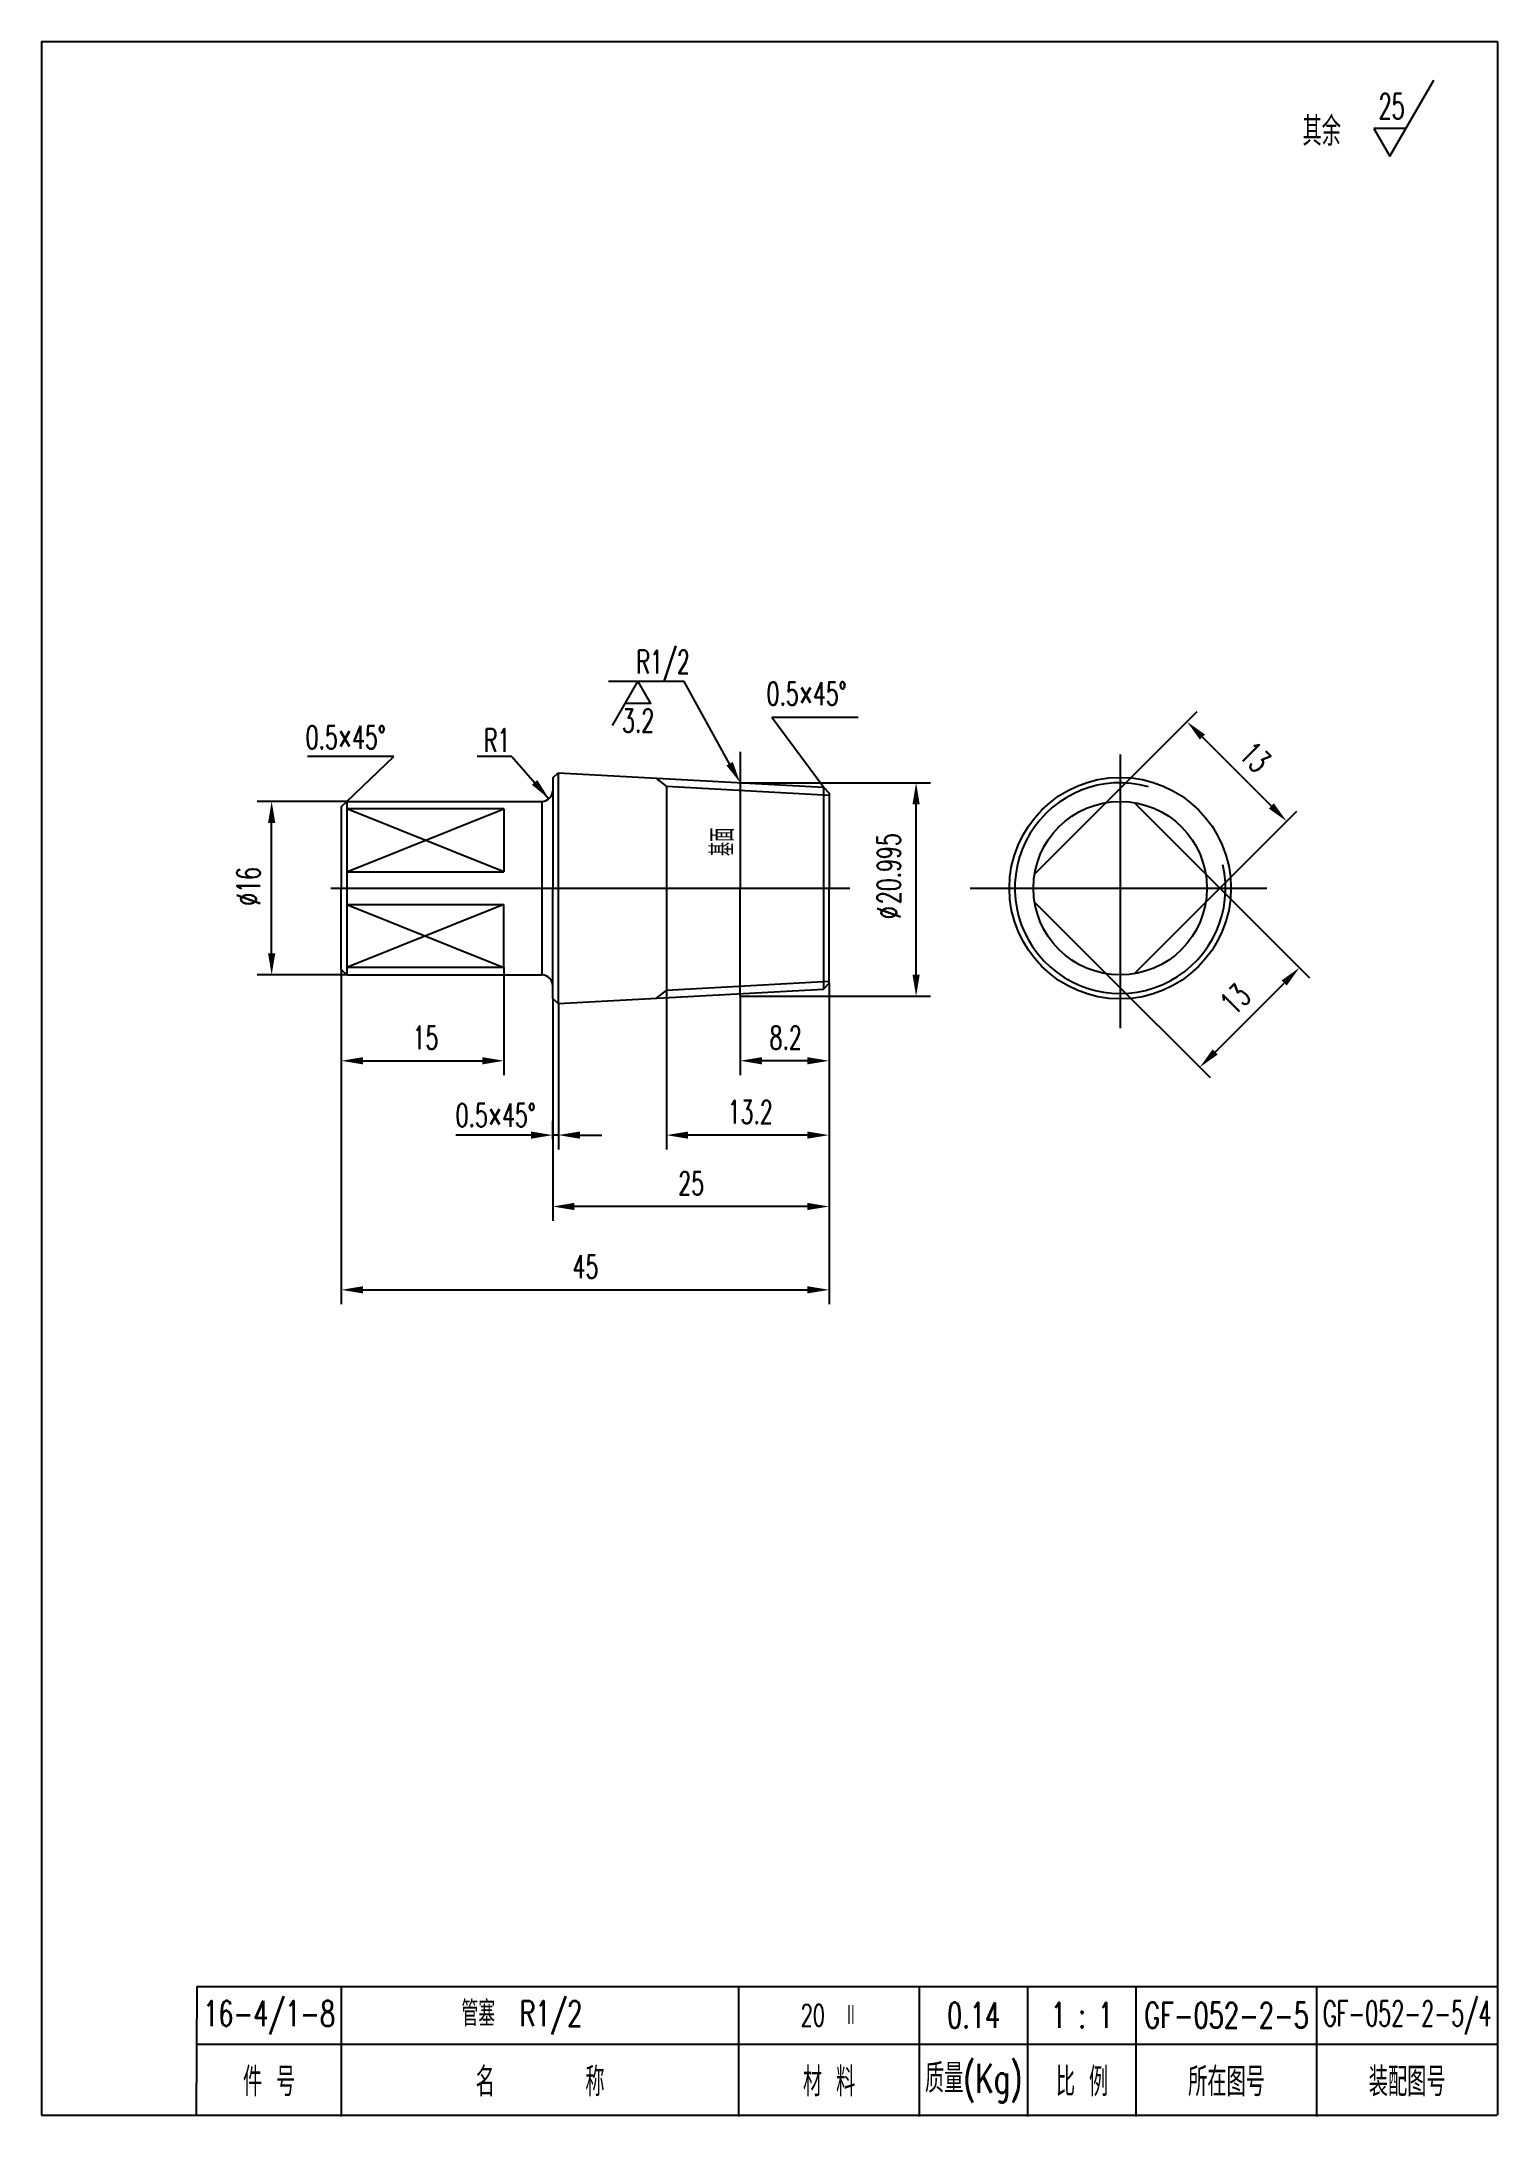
# Model space of a CAD drawing. Extents: x 34 to 236, y 297 to 584.
import ezdxf
from ezdxf.enums import TextEntityAlignment as Align

# ---------------------------------------------------------------- set-up
doc = ezdxf.new("R2010")
doc.units = 0
doc.header["$LTSCALE"] = 10
doc.header["$MEASUREMENT"] = 0
doc.linetypes.add('DASHDOT-M', pattern=[36, 30, -3, 0, -3])
doc.layers.get('0').update_dxf_attribs({"linetype": 'CONTINUOUS'})
for name, color, linetype in [('CDR_DWG1', 4, 'CONTINUOUS'), ('CDR_DWG3', 1, 'DASHDOT-M'), ('XS', 2, 'CONTINUOUS')]:
    doc.layers.add(name, color=color, linetype=linetype)
doc.styles.add('HZ', font='romans', dxfattribs={"width": 0.7, "bigfont": 'hz'})

# ---------------------------------------------------------------- blocks, each defined once
blk = doc.blocks.new('CZD')
at = {"layer": 'XS'}
blk.add_lwpolyline([(3.5, 6.06), (0, 0), (-1.75, 3.03), (1.75, 3.03)], dxfattribs=at)

msp = doc.modelspace()

# ---------------------------------------------------------------- linework, layer by layer
for p, q in [((34.24, 584.16), (34.24, 297.16)), ((235.74, 584.16), (235.74, 297.16)), ((220.86, 568.29), (226.94, 578.83)), ((223.08, 572.14), (218.64, 572.14)), ((218.64, 572.14), (220.86, 568.29)), ((113.97, 495.57), (112.7, 495.57)), ((116.77, 495.57), (113.97, 495.57)), ((123.16, 495.57), (114.34, 495.57)), ((129.47, 484.21), (123.16, 495.57)), ((176.63, 473.88), (194.19, 491.44)), ((147.24, 490.6), (135.33, 490.6)), ((142.48, 480.96), (135.33, 490.6)), ((130.93, 485.85), (130.93, 466.98)), ((204.44, 478.35), (194.89, 487.9)), ((82.98, 485.18), (71.07, 485.18)), ((76.48, 478.98), (82.98, 485.18)), ((99.32, 485.2), (94.53, 485.2)), ((99.32, 485.2), (104.47, 479.36)), ((120.73, 481.08), (120.73, 430.8)), ((130.93, 481.58), (157.28, 481.58)), ((76.48, 478.98), (64.09, 478.98)), ((155.28, 455.01), (155.28, 478.58)), ((190.42, 460.09), (207.98, 477.65)), ((66.09, 457.98), (66.09, 475.98)), ((195.36, 468.93), (209.74, 454.55)), ((130.93, 452.01), (130.93, 466.98)), ((76.48, 454.98), (64.09, 454.98)), ((75.73, 455.73), (75.73, 441.09)), ((98.23, 455.99), (98.23, 441.09)), ((143.23, 453.82), (143.23, 441.09)), ((181.57, 455.14), (195.95, 440.76)), ((196.66, 444.3), (206.2, 453.85)), ((104.98, 451.69), (104.98, 420.92)), ((105.77, 450.97), (105.77, 430.8)), ((130.93, 452.01), (130.93, 441.09)), ((130.93, 452.01), (157.28, 452.01)), ((78.73, 443.09), (95.23, 443.09)), ((140.23, 443.09), (133.93, 443.09)), ((75.73, 441.09), (75.73, 409.39)), ((143.23, 441.09), (143.23, 430.8)), ((104.98, 432.24), (104.98, 434.8)), ((101.98, 432.8), (91.59, 432.8)), ((105.77, 432.8), (104.98, 432.8)), ((108.77, 432.8), (111.77, 432.8)), ((140.23, 432.8), (123.73, 432.8)), ((143.23, 430.8), (143.23, 420.92)), ((140.23, 422.92), (107.98, 422.92)), ((143.23, 420.92), (143.23, 409.39)), ((78.73, 411.39), (140.23, 411.39)), ((55.74, 306.98), (235.74, 306.98)), ((34.24, 297.16), (235.63, 297.16))]:
    msp.add_line(p, q)
for points in [[(195.25, 488.25), (194.54, 487.55), (192.77, 490.02)], [(129.91, 484.45), (129.03, 483.96), (130.93, 481.58)], [(102.86, 481.94), (102.11, 481.28), (104.47, 479.36)], [(154.78, 478.58), (155.78, 478.58), (155.28, 481.58)], [(65.59, 475.98), (66.59, 475.98), (66.09, 478.98)], [(204.79, 478.71), (204.09, 478), (206.56, 476.23)], [(65.59, 457.98), (66.59, 457.98), (66.09, 454.98)], [(154.78, 455.01), (155.78, 455.01), (155.28, 452.01)], [(205.85, 454.2), (206.56, 453.49), (208.32, 455.97)], [(78.73, 443.59), (78.73, 442.59), (75.73, 443.09)], [(95.23, 443.59), (95.23, 442.59), (98.23, 443.09)], [(133.93, 443.59), (133.93, 442.59), (130.93, 443.09)], [(140.23, 443.59), (140.23, 442.59), (143.23, 443.09)], [(196.3, 444.65), (197.01, 443.95), (194.53, 442.18)], [(101.98, 433.3), (101.98, 432.3), (104.98, 432.8)], [(108.77, 433.3), (108.77, 432.3), (105.77, 432.8)], [(123.73, 433.3), (123.73, 432.3), (120.73, 432.8)], [(140.23, 433.3), (140.23, 432.3), (143.23, 432.8)], [(107.98, 423.42), (107.98, 422.42), (104.98, 422.92)], [(140.23, 423.42), (140.23, 422.42), (143.23, 422.92)], [(78.73, 411.89), (78.73, 410.89), (75.73, 411.39)], [(140.23, 411.89), (140.23, 410.89), (143.23, 411.39)]]:
    msp.add_solid(points)
at = {"layer": 'CDR_DWG1'}
for p, q in [((34.24, 584.16), (235.74, 584.16)), ((104.98, 482.27), (105.73, 482.95)), ((105.73, 482.95), (142.48, 480.96)), ((105.73, 482.95), (105.73, 451.01)), ((104.98, 482.27), (104.98, 466.98)), ((120.73, 481.08), (119.31, 482.21)), ((120.73, 481.08), (143.23, 479.84)), ((142.48, 480.96), (142.48, 453.01)), ((142.48, 480.96), (143.23, 480.14)), ((143.23, 480.14), (143.23, 466.98)), ((75.73, 478.23), (76.48, 478.98)), ((75.73, 478.23), (75.73, 466.98)), ((76.48, 478.98), (76.48, 454.98)), ((76.48, 478.98), (103.48, 478.98)), ((76.48, 469.23), (98.23, 477.97)), ((98.23, 469.23), (76.48, 477.97)), ((98.23, 477.97), (76.48, 477.97)), ((98.23, 477.97), (98.23, 469.23)), ((103.48, 478.98), (103.48, 454.98)), ((171.68, 468.93), (181.57, 478.82)), ((185.47, 478.82), (195.36, 468.93)), ((76.48, 469.23), (98.23, 469.23)), ((75.73, 455.73), (75.73, 466.98)), ((104.98, 451.69), (104.98, 466.98)), ((143.23, 453.82), (143.23, 466.98)), ((76.48, 464.73), (98.23, 464.73)), ((98.23, 464.73), (76.48, 455.99)), ((76.48, 464.73), (98.23, 455.99)), ((98.23, 455.99), (98.23, 464.73)), ((171.68, 465.03), (181.57, 455.14)), ((185.47, 455.14), (195.36, 465.03)), ((75.73, 455.73), (76.48, 454.98)), ((98.23, 455.99), (76.48, 455.99)), ((76.48, 454.98), (103.48, 454.98)), ((120.73, 452.88), (143.23, 454.12)), ((142.48, 453.01), (143.23, 453.82)), ((104.98, 451.69), (105.73, 451.01)), ((105.73, 451.01), (142.48, 453.01)), ((120.73, 452.88), (119.31, 451.75)), ((55.74, 314.98), (55.63, 297.16)), ((55.74, 314.98), (235.74, 314.98)), ((75.74, 296.98), (75.74, 314.98)), ((130.74, 296.98), (130.74, 314.98)), ((155.74, 296.98), (155.74, 314.98)), ((170.74, 296.98), (170.74, 314.98)), ((185.74, 296.98), (185.74, 314.98)), ((210.74, 296.98), (210.74, 314.98))]:
    msp.add_line(p, q, dxfattribs=at)
for radius in [15.33, 12]:
    msp.add_circle((183.52, 466.98), radius, dxfattribs=at)
for centre, radius, start, end in [((103.48, 480.48), 1.5, 270, 0), ((183.52, 466.98), 14.58, 74.4288, 12.8158), ((103.48, 453.48), 1.5, 0, 90)]:
    msp.add_arc(centre, radius, start, end, dxfattribs=at)
at = {"layer": 'CDR_DWG3', "linetype": 'DASHDOT-M'}
for p, q in [((183.52, 485.46), (183.52, 447.62)), ((74.29, 466.98), (146.11, 466.98)), ((162.78, 466.98), (203.81, 466.98))]:
    msp.add_line(p, q, dxfattribs=at)

# ---------------------------------------------------------------- block references
at = {"rotation": 180}
msp.add_blockref('CZD', (116.77, 495.57), dxfattribs=at)

# ---------------------------------------------------------------- texts
at = {"style": 'HZ'}
for s, height, width, p in [('25', 3.5, 0.6, (219.29, 573.44)), ('其余', 4, 0.7, (208.75, 569.72)), ('R1/2', 3.2, 0.65, (116.57, 496.7)), ('0.5×45%%d', 3.2, 0.65, (134.59, 492.31)), ('3.2', 3.2, 0.65, (114.58, 488.56)), ('0.5×45%%d', 3.2, 0.65, (70.8, 486.26)), ('R1', 3.2, 0.65, (95.45, 485.84)), ('15', 3.2, 0.65, (85.59, 444.69)), ('8.2', 3.2, 0.65, (135, 444.69)), ('0.5×45%%d', 3.2, 0.65, (91.56, 433.96)), ('13.2', 3.2, 0.65, (129.2, 434.4)), ('25', 3.2, 0.65, (122.37, 424.52)), ('45', 3.2, 0.65, (107.74, 412.99))]:
    msp.add_text(s, height=height, dxfattribs=dict(at, width=width)).set_placement(p)
at = {"style": 'HZ', "width": 0.65}
for s, rotation, p in [('13', 315, (199.82, 485.24)), ('基面', 90, (130.06, 471.41)), ('20.995', 90, (153.1, 464.77)), ('%%c16', 90, (64.49, 464.55)), ('%%c', 90, (153.1, 462.69)), ('13', 45, (199.32, 449.22))]:
    msp.add_text(s, height=3.2, rotation=rotation, dxfattribs=at).set_placement(p)
at = {"style": 'HZ'}
for s, height, width, p in [('16-4/1-8', 3.5, 0.7, (65.74, 310.98)), ('管塞  R1/2   ', 3.5, 0.7, (103.24, 310.98)), ('GF-052-2-5/4', 3.5, 0.6, (223.24, 310.98)), ('20  Ⅱ', 3, 0.65, (143.24, 310.98)), ('0.14', 3.5, 0.7, (163.24, 310.98)), ('1 : 1', 3.5, 0.7, (178.24, 310.98)), ('GF-052-2-5', 3.5, 0.7, (198.24, 310.98)), ('质量(Kg)', 4, 0.7, (163.24, 301.98)), ('件 号', 4, 0.7, (65.74, 301.98)), ('名      称', 4, 0.7, (103.24, 301.98)), ('材 料', 4, 0.7, (143.24, 301.98)), ('比 例', 4, 0.7, (178.24, 301.98)), ('所在图号', 4, 0.7, (198.24, 301.98)), ('装配图号', 4, 0.7, (223.24, 301.98))]:
    msp.add_text(s, height=height, dxfattribs=dict(at, width=width)).set_placement(p, align=Align.MIDDLE)

doc.saveas('drawing.dxf')
